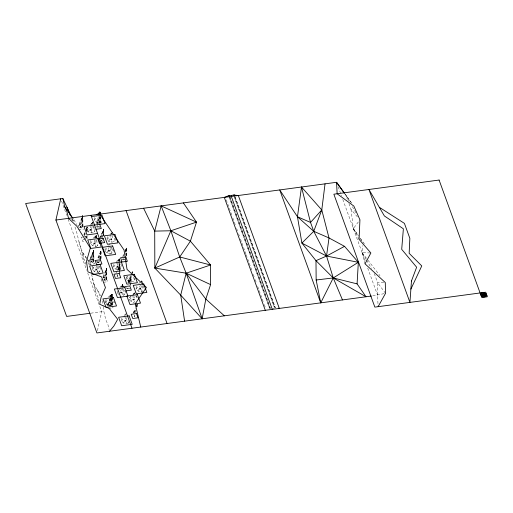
<?xml version="1.0" encoding="UTF-8"?>
<svg xmlns="http://www.w3.org/2000/svg" width="513" height="513" viewBox="0 0 513 513"><rect width="100%" height="100%" fill="white"/><g stroke="black" fill="none" stroke-linecap="round" stroke-linejoin="round"><path stroke-width="0.38" stroke-dasharray="2.56 1.92" d="M82.593 227.15L82.773 215.768L78.245 226.111L79.13 227.592L82.773 215.768L83.003 226.098L82.593 227.15L81.42 227.939L79.893 227.708M86.838 235.813L86.787 238.846L87.165 236.204M86.909 231.254L86.973 227.458L86.03 229.606M93.552 261.874L93.738 250.491L89.204 260.835L90.089 262.323L92.378 262.662L93.552 261.874L93.962 260.822L93.738 250.491L89.204 260.835M100.234 222.854L100.336 216.781M100.837 259.065L100.971 250.716L97.22 259.309M103.626 235.364L103.722 229.292L100.099 237.57M106.422 279.816L106.601 268.427L102.536 277.738L103.459 277.135L106.601 268.427L106.832 278.758L106.422 279.816L105.248 280.605L103.722 280.374M111.911 305.273L112.033 297.681M112.046 296.918L112.078 294.642L111.174 296.713M119.664 272.807L119.696 270.531M119.709 269.767L119.798 264.458L116.983 270.902M126.294 255.596L126.416 248.003L124.903 251.453M130.231 285.209L130.34 278.379M137.016 306.78L137.048 304.504L136.445 305.883M83.003 226.098L82.343 225.361L82.773 215.768L79.63 224.47L78.245 226.111M86.793 231.459L86.973 227.458L86.184 229.638M93.962 260.822L93.302 260.085L93.738 250.491L90.589 259.2L89.666 259.802M99.997 223.258L100.285 216.858M100.612 258.706L100.971 250.716L97.829 259.418M103.434 235.691L103.722 229.292L99.971 237.891M106.832 278.758L106.172 278.02L106.601 268.427L103.414 278.777M111.295 296.822L112.078 294.642L112.309 304.978L111.648 304.235L112.078 294.642L111.141 296.79M119.433 272.448L119.798 264.458L117.701 270.261M126.057 256L126.416 248.003L125.108 251.633M130.116 282.451L130.296 278.456M136.945 306.902L137.048 304.504L136.529 305.953M90.884 240.206L90.544 243.733L92.853 245.772L95.655 246.676L96.188 235.505L92.654 238.641M94.514 217.506L94.238 220.327L96.547 222.366L99.349 223.264L99.657 216.884M97.771 266.337L97.47 272.717L94.661 271.813L92.359 269.78L92.629 266.952M104.889 251.126L107.198 253.166L110.006 254.063L110.308 247.683M106.063 299.143L105.723 302.676L108.031 304.709L110.834 305.613L111.366 294.443L108.423 297.053M113.892 264.31L113.623 267.132L115.932 269.171L118.734 270.069L119.112 262.098M119.151 261.297L119.266 258.905L116.323 261.515M122.633 287.78L122.254 295.757L124.005 294.885L125.525 293.083L125.634 290.826M122.671 286.979L122.787 284.587L119.843 287.197M126.82 317.611L126.519 323.992L123.71 323.087L121.408 321.055L121.677 318.227M136.323 286.312L136.048 289.14L138.356 291.172L141.165 292.077L141.466 285.696M95.033 229.035L94.764 231.857L91.154 232.902L88.383 231.921L86.614 230.324L86.723 228.061L87.736 226.861M115.502 237.705L115.162 241.238L111.558 242.277L108.782 241.302L107.012 239.699L107.127 237.436L108.198 236.435M110.006 254.063L111.751 253.198L113.27 251.396L113.386 249.132M110.834 305.613L112.584 304.741L114.104 302.939L114.213 300.682M134.913 277.571L134.573 281.105L130.962 282.144L128.192 281.169L126.422 279.566L126.531 277.309L127.545 276.103M134.271 301.041L134.06 302.523L131.283 301.541L129.513 299.945L129.629 297.681L130.642 296.482M365.019 263.823L362.114 252.672L362.749 245.631M104.96 250.421L105.165 248.305M119.452 294.853L117.144 292.814L117.349 290.698M81.42 227.939L82.773 215.768L81.092 224.649L82.343 225.361M85.703 238.872L86.126 235.069M86.55 231.267L86.973 227.458L86.287 229.677M92.378 262.662L93.738 250.491L90.089 262.323M99.176 225.912L99.003 227.439L100.176 226.65M99.509 222.873L100.189 216.781M99.952 259.841L99.618 262.887L100.785 262.098M100.041 259.084L100.971 250.716L98.464 258.847M102.536 239.949L102.792 237.666M102.876 236.903L103.722 229.292L100.58 238M105.248 280.605L106.601 268.427L104.921 277.315L106.172 278.02M110.808 306.056L112.078 294.642L111.398 296.86M119.202 269.78L119.798 264.458L118.202 269.633M125.653 254.852L126.416 248.003L125.275 251.703M129.686 282.945L130.193 278.379M136.798 306.787L137.048 304.504L136.593 305.985M91.154 232.902L91.577 229.946M91.686 229.208L92.43 224.034M111.558 242.277L111.77 240.802M112.193 237.846L112.514 235.627M130.962 282.144L132.13 274.019M132.239 273.275L132.45 271.8L131.347 272.724M134.695 298.085L134.906 296.61M87.197 237.795L85.286 236.346L85.709 234.127M86.55 229.683L86.973 227.458L87.056 231.434M93.302 260.085L92.051 259.373L93.738 250.491M98.676 224.149L100.08 216.743M102.183 237.442L103.722 229.292L103.863 235.653M99.426 258.86L100.971 250.716L101.164 259.456M110.821 301.311L111.52 297.604M111.661 296.867L112.078 294.642M118.817 269.639L119.798 264.458L119.991 273.198M125.717 251.703L126.416 248.003L126.608 256.75M129.244 282.785L129.667 280.56M135.509 312.648L135.926 310.429M136.631 306.729L137.048 304.504L137.106 306.889M80.099 227.176L80.695 226.079L80.56 227.413L80.099 227.176L80.695 226.079M80.201 227.464L80.336 226.124M91.058 261.899L91.654 260.803L91.519 262.137L91.058 261.899L91.654 260.803M91.16 262.188L91.295 260.848M103.927 279.835L104.517 278.739L104.383 280.079L103.927 279.835L104.517 278.739M104.03 280.124L104.165 278.79M97.419 330.68L101.721 311.712L87.787 273.32M109.404 306.056L109.641 305.004L110.103 305.241L109.641 305.004M109.756 306.005L110 304.953M84.465 235.595L85.376 232.639M97.399 224.874L96.713 227.092L95.828 225.605M97.624 224.136L98.99 219.699M99.221 218.961L100.362 215.261M100.99 238.167L103.722 229.292M108.66 305.735L109.115 304.254M110.032 301.298L111.167 297.598M123.223 258.353L122.767 259.834L121.882 258.347M128.545 282.772L129.911 278.335M134.547 312.635L135.458 309.679M96.547 222.366L97.502 219.429M97.739 218.698L98.451 216.499M92.853 245.772L93.808 242.841M94.046 242.104L95.238 238.442M95.476 237.705L96.188 235.505L97.137 237.583M94.661 271.813L95.617 268.883M95.854 268.152L96.572 265.952M107.198 253.166L108.153 250.229M108.39 249.498L109.102 247.298M115.932 269.171L116.881 266.241M117.118 265.503L119.266 258.905L120.215 260.982M108.031 304.709L108.987 301.779M110.417 297.38L109.224 301.041L110.827 297.508M110.654 296.642L111.366 294.443L112.636 297.219M120.638 291.185L121.831 287.524M122.075 286.786L122.787 284.587L123.736 286.664M123.71 323.087L125.621 317.226M138.356 291.172L140.267 285.311M84.087 235.441L85.139 232.536M97.213 223.969L98.785 219.615M99.047 218.891L99.836 216.71M123.274 256.712L123.793 255.262M109.724 301.176L111.032 297.546M128.269 282.663L130.366 276.86L127.647 283.067M133.906 313.212L135.214 309.583M83.843 234.621L84.78 232.472M96.604 223.854L98.483 219.558M98.797 218.839L99.753 216.64M122.665 256.596L123.915 253.73M115.867 273.423L116.778 271.351M108.14 305.979L107.55 304.985L108.948 301.804M107.55 304.985L110.872 297.399M127.865 282.586L130.366 276.86M133.297 313.097L135.175 308.8M133.425 312.783L135.24 308.64M88.383 231.921L92.641 222.552L90.442 224.405M108.782 241.302L111.077 236.256M128.192 281.169L130.809 275.404M131.283 301.541L132.598 298.662M132.925 297.938L133.579 296.501M95.059 237.942L96.188 235.505L96.874 237.628M118.137 261.341L119.266 258.905L119.952 261.027M110.237 296.88L111.366 294.443L112.052 296.572M121.658 287.024L122.787 284.587L123.473 286.709M94.238 220.327L96.842 216.531M90.544 243.733L92.718 240.571M94.456 238.038L96.188 235.505L96.726 237.827M105.325 250.498L108.365 246.067M108.801 245.432L110.103 243.534M92.359 269.78L94.963 265.984M97.13 262.816L98.002 261.553L96.822 262.592M113.623 267.132L117.092 262.072M117.528 261.438L119.266 258.905L120.343 263.541L118.266 262.803M105.723 302.676L107.897 299.509M109.628 296.976L111.366 294.443L111.905 296.764M117.144 292.814L118.881 290.287M119.311 289.653L120.613 287.755M121.049 287.12L122.787 284.587L123.325 286.908M136.048 289.14L138.221 285.972M121.408 321.055L124.877 315.989M125.313 315.354L126.615 313.456M359.081 239.347L353.361 228.574L359.934 219.801M86.614 230.324L89.397 226.74M91.25 224.348L92.641 222.552L90.487 224.559M107.012 239.699L110.725 234.922M111.186 234.319L112.578 232.53M126.422 279.566L129.205 275.981M129.513 299.945L133.226 295.161M133.688 294.565L135.541 292.173L132.796 294.488M99.349 223.264L101.099 222.398L102.619 220.596M95.655 246.676L97.406 245.804L98.926 244.002M98.054 272.429L99.221 271.852L100.734 270.05L99.599 266.51M118.734 270.069L120.484 269.203L122.004 267.401M127.102 323.703L128.269 323.126L129.783 321.324M91.051 224.258L92.641 222.552M133.425 294.443L135.541 292.173L133.393 294.18M86.723 228.061L87.8 227.06M110.891 233.934L112.507 232.434M126.531 277.309L127.609 276.302M129.629 297.681L131.238 296.181M138.747 283.522L140.517 281.951M124.101 315.437L127.051 312.821M110.295 234.249L112.494 232.395M102.369 241.469L103.536 240.68M129.007 289.031L130.18 288.242M108.012 303.952L108.936 303.35M141.165 292.077L142.909 291.211M384.077 293.68L372.175 295.937M77.681 225.431L82.189 224.822L83.472 228.356M80.438 226.413L80.797 226.361M78.463 229.766L83.728 229.061M82.625 237.025L81.125 237.224L82.664 241.463L84.914 241.155M91.397 261.136L91.756 261.085M103.01 277.892L106.018 277.488L107.557 281.72L103.042 282.33M104.267 279.072L104.626 279.027M139.748 287.96L140.459 287.864M108.525 308.544L113.033 307.935L112.264 305.819M90.807 313.18L103.85 311.429L105.781 319.766L107.877 324.46L109.154 329.744M272.518 308.428L273.923 308.242M383.769 282.612L377.677 282.849L374.201 273.275M366.186 259.52L362.114 252.672L370.88 252.986M79.63 224.47L81.092 224.649M83.831 236.166L85.286 236.346M90.589 259.2L92.051 259.373M103.459 277.135L104.921 277.315M85.613 239.635L83.324 239.289L82.439 237.808M109.532 246.798L111.616 247.535M110.398 303.529L111.648 304.235M91.994 266.196L94.777 268.588M92.795 226.291L94.527 227.823M135.701 295.911L137.433 297.444M99.08 266.183L100.259 267.254M104.569 300.823L108.275 305.793M348.917 203.616L351.033 209.458L357.959 217.506M362.114 252.672L367.423 259.52M367.904 260.142L379.979 275.699M351.078 202.366L344.653 193.683M385.526 293.333L377.677 282.849L377.555 295.212L378.081 305.908M344.973 193.863L351.976 203.494M351.033 209.458L353.361 228.574L358.433 235.64M360.28 238.212L364.884 244.63M97.002 270.498L98.368 272.422M98.823 273.057L100.189 274.981M353.361 228.574L358.638 236.172M360.395 238.699L363.031 242.502M86.71 258.501C78.701 249.389 78.951 236.531 74.481 225.797M87.152 259.142L91.115 264.913M86.556 258.328L82.304 252.088L84.235 260.424L86.037 264.451M91.564 274.269L94.046 284.426L100.606 295.642M366.596 260.206L371.489 268.427M125.832 287.203L126.717 288.691M96.438 261.059L97.323 262.541M349.186 201.115L345.999 195.581L347.32 199.236M352.367 206.656L355.951 212.882M73.962 219.782L76.668 224.585M72.615 219.577L73.321 221.007M72.493 219.025L73.474 221.122M142.646 282.99L141.697 280.906L141.883 282.496M92.359 277.988L95.976 292.769L98.079 297.463L99.169 301.99M97.22 289.479L100.272 296.565M132.514 273.294L132.45 271.8L133.066 273.243M71.634 218.724L72.487 220.846M338.189 186.777L341.485 195.838M342.793 199.461L365.269 261.297M367.718 268.113L377.568 295.161M235.21 197.165L275.378 307.819M234.883 196.646L275.327 308.05M233.684 194.998L274.679 307.915M234.178 196.742L274.628 308.146M229.753 196.319L270.466 308.48M229.971 197.306L270.415 308.711M228.772 195.658L269.767 308.576M229.266 197.402L269.716 308.807M226.278 199.916L231.741 214.973M232.838 217.987L235.57 225.515M236.666 228.522L237.481 230.779M238.577 233.793L239.398 236.051M240.488 239.064L245.951 254.115M246.227 254.871L252.242 271.428M253.332 274.442L254.153 276.699M255.243 279.713L256.064 281.97M257.706 286.485L263.169 301.541M264.266 304.549L265.631 308.313M112.007 305.113L111.494 303.702L106.236 304.408L106.742 305.819M86.389 236.519L87.409 239.34M101.01 278.899L102.292 282.426M87.851 261.899L89.153 265.478M61.554 201.058L66.741 215.357M68.114 219.122L86.697 270.313M142.152 282.323L141.697 280.906L142.056 282.451M143.287 285.863L144.204 288.697M120.863 263.862L121.773 266.696M112.36 248.561L113.27 251.396M124.608 290.255L125.525 293.083M112.276 297.277L114.104 302.939M78.944 241.738L84.235 260.424M94.046 284.426L95.976 292.769M132.45 271.8L132.803 273.352M133.688 277.225L134.573 281.105M136.253 295.276L137.138 299.156M114.457 238.135L115.162 241.238M93.526 226.432L94.764 231.857M102.1 300.81L103.107 306.12M103.248 306.877L103.85 311.429M142.255 285.664L142.819 290.416M127.987 320.747L128.269 323.126M122.787 284.587L124.005 294.885M119.266 258.905L119.548 261.284M119.638 262.072L120.484 269.203M111 246.862L111.751 253.198M111.366 294.443L111.648 296.822M111.744 297.611L112.584 304.741M100.445 216.852L101.099 222.398M96.188 235.505L97.406 245.804M98.56 266.305L99.221 271.852M130.398 278.45L130.488 282.426M130.507 283.221L130.558 285.6M100.394 216.852L100.535 223.213M93.148 259.546L87.89 260.258L89.422 264.49L94.687 263.785L93.148 259.546M117.714 274.769L117.464 275.103L117.714 274.769"/><path stroke-width="0.77" d="M161.153 205.886L170.874 230.767L154.843 268.087L179.697 256.975L190.4 241.174L196.492 222.123L161.153 205.886L154.708 231.113L154.843 268.087L180.711 295.155L202.148 318.797L205.822 299.06L210.593 284.612L210.599 265.003L190.4 241.174L170.874 230.767L154.708 231.113L143.614 208.246M325.037 183.846L321.779 209.958L313.744 231.312L301.894 243.085L315.982 260.655L333.251 277.943L366.025 296.758L357.086 283.869L358.337 262.297L344.531 246.336L329.006 237.955L313.744 231.312L297.463 216.755L279.732 189.938L320.721 302.856L333.251 277.943L358.337 262.297L326.544 256.051L301.894 243.085L297.463 216.755L301.484 187.014L321.779 209.958L329.006 237.955L326.544 256.051L333.251 277.943L342.472 299.925M371.406 296.039L96.899 332.956L55.904 220.039L60.733 198.8M265.292 310.307L224.303 197.396L228.772 195.658L229.426 195.799M231.53 195.517L231.318 196.453L272.307 309.365M233.633 195.235L234.39 194.908L228.721 195.895M183.365 202.898L196.492 222.123L170.874 230.767L179.697 256.975L186.142 273.198L180.711 295.155L184.603 321.157M98.752 214.537L99.881 212.1L100.83 214.178M410.887 289.101L421.769 265.92L409.156 253.319L409.849 238.333L404.417 223.373L379.331 207.297M378.119 306.671L385.526 293.333L385.289 282.548L365.019 263.823L370.88 252.986L359.081 239.347L359.934 219.801L353.848 206.066L337.131 193.76L336.56 182.295L55.904 220.039M99.015 213.363L99.881 212.1L100.567 214.222M109.513 331.257L113.873 326.037L117.689 319.31L109.192 308.46L99.714 304.26L101.074 297.412L105.454 287.626L101.555 276.898L87.973 271.916L86.479 261.316L90.32 247.984L76.963 226.387L68.524 218.346L66.889 211.548L64.785 206.854L62.855 198.512L25.65 203.52L66.645 316.431L90.032 313.283M321.779 209.958L310.525 222.43L313.744 231.312L326.544 256.051L344.531 246.336M96.938 214.71L99.881 212.1L100.42 214.415M326.544 256.051L315.982 260.655L316.155 279.995L320.721 302.856M154.843 268.087L186.142 273.198L210.599 265.003L179.697 256.975M91.436 216.563L101.965 215.146L105.037 223.61L83.991 226.445L87.063 234.909L97.585 233.498M96.046 229.26L101.311 228.554L99.772 224.322M124.864 287.633L114.341 289.05L117.413 297.521L127.942 296.104L124.518 286.626L129.783 285.921L131.315 290.153L126.057 290.858M480.508 294.09L486.119 293.333M480.918 295.219L486.529 294.462M481.329 296.347L486.94 295.591M316.155 279.995L333.251 277.943L357.086 283.869M234.338 195.139L238.333 195.504L279.329 308.422L278.61 308.146M297.463 216.755L310.525 222.43L301.484 187.014M202.148 318.797L186.142 273.198L210.593 284.612M224.361 315.809L205.822 299.06L186.142 273.198M344.505 193.215L336.56 182.295L344.197 193.048M64.785 206.854L73.045 218.487M99.759 214.139L124.037 249.998L127.044 269.396L146.417 287.453L135.227 303.824L140.754 327.057M62.855 198.512L71.506 216.935M66.921 207.149L70.172 215.133M484.304 292.397L485.946 296.912M482.906 292.583L484.541 297.098M481.502 292.769L483.137 297.29M126.07 210.606L167.065 323.517M90.987 215.319L131.982 328.237M411.471 280.97L409.932 302.394L368.943 189.483L384.378 215.947L403.378 228.798L401.705 249.344L416.633 267.228L411.471 280.97M98.49 219.75L97.778 219.846L97.983 220.423L98.695 220.327L98.49 219.75M439.102 180.044L333.86 194.203L374.849 307.114L485.708 292.205L487.35 296.719L481.739 297.476L439.102 180.044M98.041 226.624L97.784 226.958L98.041 226.624M91.038 229.638L90.326 229.734L90.538 230.305L91.25 230.209L91.038 229.638M114.912 234.403L104.389 235.82L107.461 244.291L117.99 242.873L114.912 234.403M98.272 238.551L87.742 239.969L90.82 248.439L101.343 247.022L98.272 238.551M103.139 238.353L97.874 239.058L99.413 243.297L104.678 242.585L103.139 238.353M111.443 239.013L110.731 239.109L110.936 239.68L111.648 239.584L111.443 239.013M101.401 240.655L101.151 240.988L101.401 240.655M94.796 243.162L94.084 243.258L94.289 243.829L95.001 243.733L94.796 243.162M112.616 245.945L102.087 247.362L105.165 255.827L115.688 254.416L112.616 245.945M109.141 250.556L108.429 250.652L108.634 251.223L109.346 251.126L109.141 250.556M100.388 259.77L95.123 260.482L96.662 264.714L101.927 264.009L100.388 259.77M125.832 257.064L120.568 257.77L122.107 262.002L127.365 261.297L125.832 257.064M98.65 262.072L98.4 262.412L98.65 262.072M124.095 259.366L123.845 259.7L124.095 259.366M100.08 264.599L89.557 266.01L92.629 274.481L103.151 273.063L100.08 264.599M121.344 261.951L110.821 263.368L113.892 271.839L124.422 270.422L121.344 261.951M96.604 269.203L95.893 269.299L96.104 269.87L96.816 269.774L96.604 269.203M117.875 266.561L117.163 266.657L117.368 267.228L118.08 267.132L117.875 266.561M119.215 273.519L113.95 274.224L115.489 278.456L120.747 277.751L119.215 273.519M117.477 275.821L117.221 276.154L117.477 275.821M134.323 274.275L123.8 275.686L126.871 284.157L137.394 282.74L134.323 274.275M130.847 278.88L130.135 278.976L130.347 279.547L131.059 279.457L130.847 278.88M143.775 283.958L133.252 285.369L136.323 293.84L146.846 292.423L143.775 283.958M128.045 288.223L127.795 288.556L128.045 288.223M140.299 288.562L139.587 288.659L139.799 289.229L140.511 289.133L140.299 288.562M121.395 292.243L120.683 292.339L120.888 292.91L121.6 292.814L121.395 292.243M113.444 297.489L102.921 298.906L105.999 307.377L116.522 305.96L113.444 297.489M137.413 294.648L126.891 296.065L129.962 304.536L140.491 303.119L137.413 294.648M109.974 302.099L109.263 302.195L109.468 302.766L110.18 302.67L109.974 302.099M133.944 299.259L133.233 299.355L133.438 299.925L134.149 299.829L133.944 299.259M136.464 313.565L131.206 314.27L132.739 318.502L138.003 317.797L136.464 313.565M129.129 315.873L118.606 317.284L121.677 325.755L132.2 324.338L129.129 315.873M134.727 315.867L134.477 316.2L134.727 315.867M125.653 320.478L124.941 320.574L125.153 321.144L125.865 321.048L125.653 320.478"/></g></svg>
